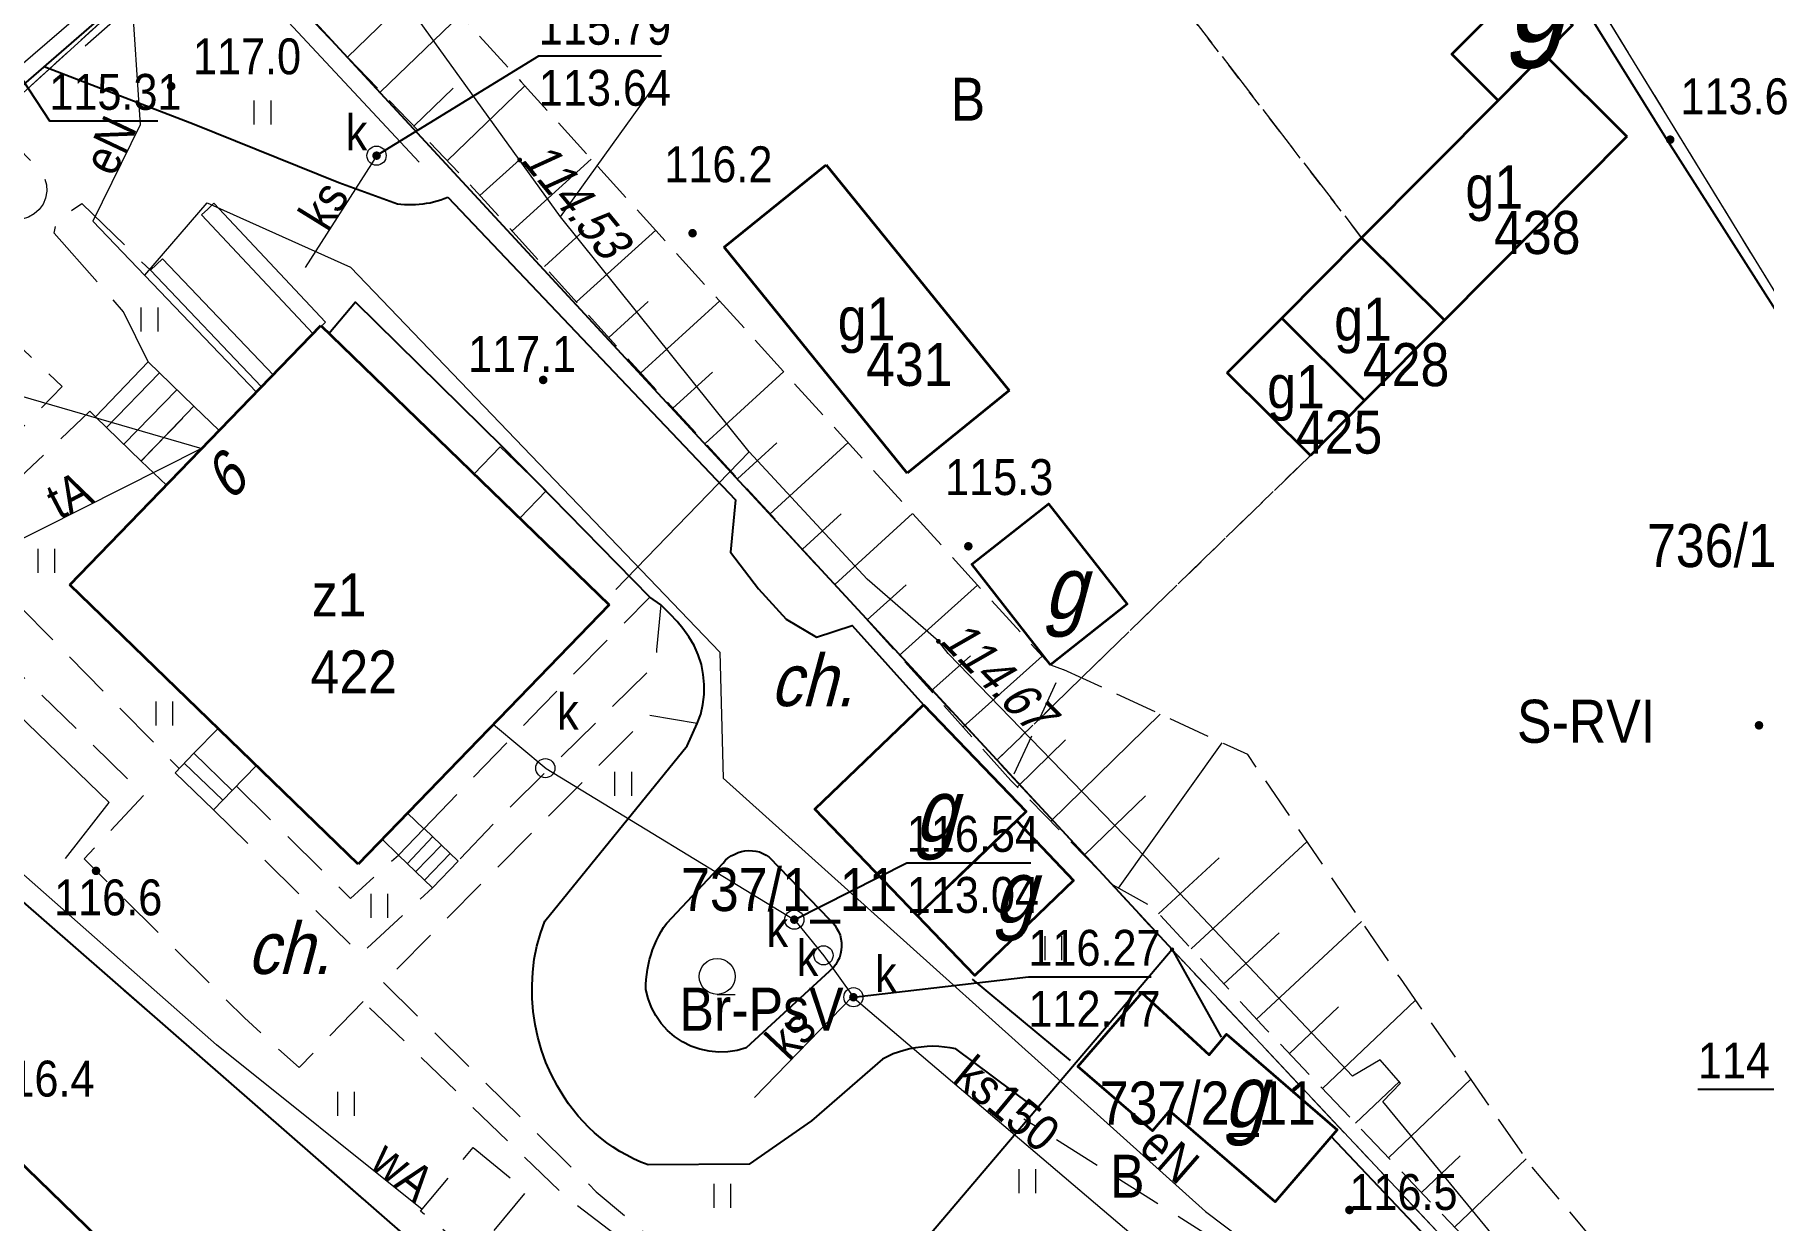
# Model space of a CAD drawing. Extents: x 6512885 to 6513481, y 5959590 to 5960000.
# Drawn here: x 6513241.2 to 6513313.4, y 5959909.9 to 5959959.5 of the extents above; entities that cross this region are included whole.
import ezdxf
from ezdxf.enums import TextEntityAlignment as Align

# ---------------------------------------------------------------- set-up
doc = ezdxf.new("R2010")
doc.units = 0
doc.header["$MEASUREMENT"] = 0
for name, pattern in [('2.0_1.0', [3, 2, -1]), ('217-1000', [2.8, 2.1, -0.7]), ('218-1000', [1.4, 0.7, -0.7]), ('219-1000', [0]), ('823-1000', [2.45, 1.75, -0.7]), ('mz3.0_1.0', [4, 3, -1])]:
    doc.linetypes.add(name, pattern=pattern)
doc.layers.get('0').update_dxf_attribs({"color": 2, "linetype": 'CONTINUOUS', "lineweight": 5})
for name, color, linetype in [('203-Punkt załamania granicy działki nie stabilizowany', 7, 'CONTINUOUS'), ('210-Oznaczenie użytku', 7, 'CONTINUOUS'), ('211-Nr działki', 7, 'CONTINUOUS'), ('217-Granica konturu klasyfikcyjnego', 7, 'CONTINUOUS'), ('218-Granica użytku', 7, 'CONTINUOUS'), ('219-Linia granicy', 7, 'CONTINUOUS'), ('238-Punkt adresowy budynku', 7, 'CONTINUOUS'), ('312-Budynek (powierzchnia)', 7, 'CONTINUOUS'), ('312-Numer ewidencyjny budynku', 7, 'CONTINUOUS'), ('312-Numer ewidencyjny budynku-Atr124', 7, 'CONTINUOUS'), ('352-schody (powierzchnia)', 7, 'CONTINUOUS'), ('356-Świetlik', 7, 'CONTINUOUS'), ('432-Jezdnia', 7, 'CONTINUOUS'), ('450-Ściana oporowa symb. krawędź', 7, 'CONTINUOUS'), ('624-Punkt rzędnej przewodu-SCPOD', 7, 'CONTINUOUS'), ('624-Punkt rzędnej przewodu-SCPOD-Atr2', 7, 'CONTINUOUS'), ('820-Skarpa nieumocniona', 7, 'CONTINUOUS'), ('823-Szczyt skarpy nieumocninej', 7, 'CONTINUOUS'), ('824-Podnóże skarpy nieumocninej', 7, 'CONTINUOUS'), ('903-Żywopłot', 7, 'CONTINUOUS'), ('940-Trawnik symb. poj.', 7, 'CONTINUOUS'), ('941-Zakrzewienie symb. poj.', 7, 'CONTINUOUS'), ('996-Tekst dodatkowy mały', 7, 'CONTINUOUS'), ('chodnik (powierzchnia)', 7, 'CONTINUOUS'), ('jezdnia (powierzchnia)', 7, 'CONTINUOUS'), ('krawężnik (linia)', 7, 'CONTINUOUS'), ('ogrodzenie trwałe (linia)', 7, 'CONTINUOUS'), ('przewód ciepłowniczy (linia)', 7, 'CONTINUOUS'), ('przewód elektroenergetyczny (linia)', 7, 'CONTINUOUS'), ('przewód elektroenergetyczny (linia)-Atr1', 7, 'CONTINUOUS'), ('przewód kanalizacyjny (linia)', 7, 'CONTINUOUS'), ('przewód kanalizacyjny (linia)-Atr1', 7, 'CONTINUOUS'), ('przewód telekomunikacyjny (linia)', 7, 'CONTINUOUS'), ('przewód telekomunikacyjny (linia)-Atr1', 7, 'CONTINUOUS'), ('przewód wodociągowy (linia)', 7, 'CONTINUOUS'), ('przewód wodociągowy (linia)-Atr1', 7, 'CONTINUOUS'), ('punkt o określonej wysokości (sieć kanalizacyjna)', 7, 'CONTINUOUS'), ('punkt o określonej wysokości (sieć kanalizacyjna)-Atr2', 7, 'CONTINUOUS'), ('punkt o określonej wysokości (sieć kanalizacyjna)-Atr3', 7, 'CONTINUOUS'), ('punkt wysokościowy naturalny', 7, 'CONTINUOUS'), ('punkt wysokościowy naturalny-Atr2', 7, 'CONTINUOUS'), ('właz okrągły - siec kanalizacyjna (punkt)', 7, 'CONTINUOUS'), ('właz okrągły - siec kanalizacyjna (punkt)-Atr17', 7, 'CONTINUOUS')]:
    doc.layers.add(name, color=color, linetype=linetype)
doc.styles.get("Standard").update_dxf_attribs({"font": 'txt', "width": 0.75})
doc.linetypes.add('450-1000k', pattern='A,3.5,0,[7,ksztalty.shx,S=1,R=0,X=0,Y=0],3.5', length=7)
doc.linetypes.add('902-1000', pattern='A,5,0,[1,ksztalty.shx,S=1,R=0,X=0,Y=0],5', length=10)
doc.linetypes.add('903-1000', pattern='A,0,-0.001,0,[6,ksztalty.shx,S=1,R=0,X=0,Y=0],-4.5', length=4.501)

# ---------------------------------------------------------------- blocks, each defined once
blk = doc.blocks.new('940P')
at = {"color": 0, "linetype": 'Continuous', "lineweight": 0}
for p, q in [((-0.35, -0.5), (-0.35, 0.5)), ((0.35, -0.5), (0.35, 0.5))]:
    blk.add_line(p, q, dxfattribs=at)
blk = doc.blocks.new('PW01')
at = {"linetype": 'Continuous', "lineweight": 13}
h = blk.add_hatch(color=0, dxfattribs=at)
edge = h.paths.add_edge_path()
edge.add_arc((0, 0), 0.18, 0, 360)
blk = doc.blocks.new('US22')
at = {"color": 0, "linetype": 'Continuous', "lineweight": 0}
blk.add_circle((0, 0), 0.4, dxfattribs=at)
blk = doc.blocks.new('621')
at = {"linetype": 'Continuous', "lineweight": 0}
h = blk.add_hatch(color=0, dxfattribs=at)
edge = h.paths.add_edge_path()
edge.add_arc((0, 0), 0.1, 0, 360)
blk = doc.blocks.new('941P')
at = {"color": 0, "linetype": 'Continuous', "lineweight": 0}
blk.add_line((0, -0.75), (0.75, -0.75), dxfattribs=at)
blk.add_circle((0, 0), 0.75, dxfattribs=at)
blk = doc.blocks.new('203')
at = {"linetype": 'Continuous', "lineweight": 0}
h = blk.add_hatch(color=0, dxfattribs=at)
edge = h.paths.add_edge_path()
edge.add_arc((0, 0), 0.09, 0, 360)

msp = doc.modelspace()

# ---------------------------------------------------------------- linework, layer by layer
at = {"layer": '217-Granica konturu klasyfikcyjnego', "color": 3, "linetype": '217-1000', "lineweight": 13, "flags": 128}
for points in [[(6513323.86, 5959932.47), (6513302.027, 5959968.09)], [(6513248.81, 5959964.43), (6513221.73, 5959939.82)], [(6513281.38, 5959929.17), (6513248.81, 5959964.43)], [(6513289.08, 5959960.79), (6513296.62, 5959951)], [(6513296.62, 5959951), (6513300.08, 5959947.56)], [(6513300.08, 5959947.56), (6513296.74, 5959944.2)], [(6513296.74, 5959944.2), (6513294.48, 5959941.91)], [(6513294.48, 5959941.91), (6513281.38, 5959929.17)], [(6513221.73, 5959939.82), (6513269.23, 5959898.33)], [(6513288.7, 5959921.26), (6513281.38, 5959929.17)], [(6513269.23, 5959898.33), (6513288.7, 5959921.26)], [(6513288.7, 5959921.26), (6513310.86, 5959897.69)]]:
    msp.add_lwpolyline(points, dxfattribs=at)
at = {"layer": '218-Granica użytku', "color": 3, "linetype": '218-1000', "lineweight": 13, "flags": 128}
for points in [[(6513323.86, 5959932.47), (6513302.027, 5959968.09)], [(6513248.81, 5959964.43), (6513221.73, 5959939.82)], [(6513281.38, 5959929.17), (6513248.81, 5959964.43)], [(6513296.62, 5959951), (6513289.08, 5959960.79)], [(6513300.08, 5959947.56), (6513296.62, 5959951)], [(6513296.74, 5959944.2), (6513300.08, 5959947.56)], [(6513294.48, 5959941.91), (6513296.74, 5959944.2)], [(6513281.38, 5959929.17), (6513294.48, 5959941.91)], [(6513269.23, 5959898.33), (6513221.73, 5959939.82)], [(6513288.7, 5959921.26), (6513281.38, 5959929.17)], [(6513269.23, 5959898.33), (6513288.7, 5959921.26)], [(6513288.7, 5959921.26), (6513310.86, 5959897.69)]]:
    msp.add_lwpolyline(points, dxfattribs=at)
at = {"layer": '219-Linia granicy', "color": 7, "linetype": '219-1000', "lineweight": 13, "flags": 128}
for points in [[(6513323.86, 5959932.47), (6513302.027, 5959968.09)], [(6513221.73, 5959939.82), (6513248.81, 5959964.43)], [(6513248.81, 5959964.43), (6513288.7, 5959921.26)], [(6513269.23, 5959898.33), (6513221.73, 5959939.82)], [(6513269.23, 5959898.33), (6513288.7, 5959921.26)], [(6513310.86, 5959897.69), (6513288.7, 5959921.26)]]:
    msp.add_lwpolyline(points, dxfattribs=at)
at = {"layer": '312-Budynek (powierzchnia)', "color": 7, "linetype": 'Continuous', "lineweight": 35, "flags": 128}
for points in [[(6513302.33, 5959956.74), (6513300.39, 5959958.67), (6513303.49, 5959961.81), (6513305.43, 5959959.88)], [(6513283.62, 5959933.16), (6513280.33, 5959937.36), (6513283.54, 5959939.88), (6513286.83, 5959935.69)], [(6513278.32, 5959931.49), (6513282.61, 5959927.03), (6513278.07, 5959922.67), (6513273.78, 5959927.13)], [(6513278.07, 5959922.67), (6513282.21, 5959926.64), (6513284.59, 5959924.15), (6513280.46, 5959920.18)], [(6513287.44, 5959919.45), (6513290.25, 5959916.87), (6513290.97, 5959917.73), (6513295.6, 5959913.73), (6513293.01, 5959910.72), (6513288.59, 5959914.52), (6513287.88, 5959913.69), (6513284.77, 5959916.38)]]:
    msp.add_lwpolyline(points, close=True, dxfattribs=at)
for points in [[(6513302.33, 5959956.74), (6513304.24, 5959958.67)], [(6513304.24, 5959958.67), (6513307.7, 5959955.23)], [(6513296.62, 5959951), (6513302.33, 5959956.74)], [(6513307.7, 5959955.23), (6513300.08, 5959947.56)], [(6513269.99, 5959950.61), (6513274.25, 5959954.05)], [(6513274.25, 5959954.05), (6513281.89, 5959944.62)], [(6513293.28, 5959947.64), (6513296.62, 5959951)], [(6513296.62, 5959951), (6513300.08, 5959947.56)], [(6513300.08, 5959947.56), (6513296.62, 5959951)], [(6513277.63, 5959941.17), (6513269.99, 5959950.61)], [(6513242.66, 5959936.5), (6513253.14, 5959947.33)], [(6513253.14, 5959947.33), (6513265.18, 5959935.66)], [(6513291.01, 5959945.35), (6513293.28, 5959947.64)], [(6513293.28, 5959947.64), (6513296.74, 5959944.2)], [(6513296.74, 5959944.2), (6513293.28, 5959947.64)], [(6513300.08, 5959947.56), (6513296.74, 5959944.2)], [(6513294.48, 5959941.91), (6513291.01, 5959945.35)], [(6513281.89, 5959944.62), (6513277.63, 5959941.17)], [(6513296.74, 5959944.2), (6513294.48, 5959941.91)], [(6513254.7, 5959924.83), (6513242.66, 5959936.5)], [(6513265.18, 5959935.66), (6513254.7, 5959924.83)], [(6513238.37, 5959914.52), (6513245.82, 5959907.3)]]:
    msp.add_lwpolyline(points, dxfattribs=at)
at = {"layer": '352-schody (powierzchnia)', "color": 7, "linetype": 'Continuous', "lineweight": 18}
for p, q in [((6513245.93, 5959945.81), (6513243.73, 5959943.52)), ((6513247.84, 5959943.96), (6513245.93, 5959945.81)), ((6513246.4, 5959945.35), (6513244.19, 5959943.07)), ((6513247.12, 5959944.65), (6513244.91, 5959942.37)), ((6513243.73, 5959943.52), (6513245.64, 5959941.67)), ((6513245.64, 5959941.67), (6513247.84, 5959943.96)), ((6513247.84, 5959943.96), (6513245.64, 5959941.67)), ((6513248.89, 5959942.95), (6513247.84, 5959943.96)), ((6513247.37, 5959943.46), (6513245.63, 5959941.68)), ((6513246.69, 5959940.66), (6513248.89, 5959942.95)), ((6513245.64, 5959941.67), (6513246.69, 5959940.66)), ((6513248.85, 5959930.5), (6513247.83, 5959929.46)), ((6513250.45, 5959928.95), (6513248.85, 5959930.5)), ((6513247.83, 5959929.46), (6513247.05, 5959928.65)), ((6513247.43, 5959929.05), (6513249.05, 5959927.5)), ((6513249.44, 5959927.91), (6513247.83, 5959929.46)), ((6513247.83, 5959929.46), (6513249.44, 5959927.91)), ((6513247.05, 5959928.65), (6513248.66, 5959927.1)), ((6513249.44, 5959927.91), (6513250.45, 5959928.95)), ((6513248.66, 5959927.1), (6513249.44, 5959927.91)), ((6513255.7, 5959925.87), (6513256.76, 5959926.96)), ((6513256.76, 5959926.96), (6513257.44, 5959926.3)), ((6513256.38, 5959925.21), (6513257.46, 5959926.32)), ((6513257.44, 5959926.3), (6513256.38, 5959925.21)), ((6513257.46, 5959926.32), (6513256.39, 5959925.21)), ((6513257.46, 5959926.32), (6513258.88, 5959924.95)), ((6513256.38, 5959925.21), (6513255.7, 5959925.87)), ((6513257.82, 5959925.98), (6513256.75, 5959924.85)), ((6513258.18, 5959925.63), (6513257.1, 5959924.51)), ((6513257.8, 5959923.84), (6513256.38, 5959925.21)), ((6513258.54, 5959925.28), (6513257.47, 5959924.16)), ((6513258.88, 5959924.95), (6513257.8, 5959923.84))]:
    msp.add_line(p, q, dxfattribs=at)
at = {"layer": '356-Świetlik', "color": 7, "linetype": 'Continuous', "lineweight": 13, "flags": 128}
msp.add_lwpolyline([(6513259.54, 5959941.13), (6513260.63, 5959942.26), (6513262.55, 5959940.42), (6513261.45, 5959939.28)], close=True, dxfattribs=at)
at = {"layer": '450-Ściana oporowa symb. krawędź', "color": 0, "linetype": '450-1000k', "lineweight": 13}
for p, q in [((6513248.16, 5959951.96), (6513248.415, 5959952.199)), ((6513252.82, 5959946.99), (6513248.16, 5959951.96)), ((6513246.02, 5959949.64), (6513246.273, 5959949.881)), ((6513250.66, 5959944.77), (6513246.02, 5959949.64)), ((6513252.82, 5959946.99), (6513253.075, 5959947.229)), ((6513250.66, 5959944.77), (6513250.913, 5959945.011))]:
    msp.add_line(p, q, dxfattribs=at)
at = {"layer": '450-Ściana oporowa symb. krawędź', "color": 0, "lineweight": 13}
for p, q in [((6513248.67, 5959952.439), (6513248.415, 5959952.199)), ((6513253.33, 5959947.469), (6513248.67, 5959952.439)), ((6513246.527, 5959950.123), (6513246.273, 5959949.881)), ((6513251.167, 5959945.253), (6513246.527, 5959950.123)), ((6513253.33, 5959947.469), (6513253.075, 5959947.229)), ((6513251.167, 5959945.253), (6513250.913, 5959945.011))]:
    msp.add_line(p, q, dxfattribs=at)
at = {"layer": '820-Skarpa nieumocniona', "color": 7, "linetype": 'Continuous', "lineweight": 13}
for p, q in [((6513254.26, 5959958.54), (6513255.94, 5959960.17)), ((6513255.64, 5959957.1), (6513258.97, 5959960.31)), ((6513257.03, 5959955.66), (6513258.67, 5959957.25)), ((6513258.42, 5959954.22), (6513261.67, 5959957.35)), ((6513259.79, 5959952.77), (6513261.44, 5959954.26)), ((6513261.13, 5959951.29), (6513264.44, 5959954.29)), ((6513262.48, 5959949.8), (6513264.13, 5959951.3)), ((6513263.82, 5959948.32), (6513267.13, 5959951.32)), ((6513265.17, 5959946.84), (6513266.82, 5959948.34)), ((6513266.51, 5959945.36), (6513269.81, 5959948.36)), ((6513267.85, 5959943.88), (6513269.5, 5959945.39)), ((6513269.2, 5959942.4), (6513272.48, 5959945.41)), ((6513270.55, 5959940.93), (6513272.19, 5959942.43)), ((6513271.9, 5959939.45), (6513275.17, 5959942.45)), ((6513273.26, 5959937.99), (6513274.88, 5959939.47)), ((6513274.61, 5959936.51), (6513277.86, 5959939.48)), ((6513275.96, 5959935.04), (6513277.6, 5959936.5)), ((6513277.3, 5959933.55), (6513280.58, 5959936.49)), ((6513278.63, 5959932.06), (6513280.28, 5959933.54)), ((6513279.97, 5959930.57), (6513283.27, 5959933.52)), ((6513283.64, 5959926.63), (6513288.21, 5959931.1)), ((6513282.24, 5959928.06), (6513284.25, 5959930.02)), ((6513286.47, 5959923.82), (6513290.8, 5959929.9)), ((6513285.03, 5959925.2), (6513287.59, 5959927.69)), ((6513289.5, 5959921.29), (6513294.34, 5959925.78)), ((6513288.14, 5959922.76), (6513290.67, 5959925.1)), ((6513290.87, 5959919.83), (6513293.17, 5959921.96)), ((6513292.23, 5959918.36), (6513296.62, 5959922.44)), ((6513294.98, 5959915.46), (6513298.87, 5959919.15)), ((6513293.6, 5959916.91), (6513295.66, 5959918.87)), ((6513296.36, 5959914.01), (6513298.2, 5959915.75)), ((6513297.74, 5959912.56), (6513301.18, 5959915.84)), ((6513299.12, 5959911.11), (6513300.74, 5959912.65)), ((6513300.5, 5959909.66), (6513303.49, 5959912.52))]:
    msp.add_line(p, q, dxfattribs=at)
at = {"layer": '823-Szczyt skarpy nieumocninej', "color": 7, "linetype": '823-1000', "lineweight": 13, "flags": 128}
for points in [[(6513281.97, 5959928.33), (6513275.82, 5959935.2), (6513267.41, 5959944.36), (6513259.2, 5959953.41), (6513249.02, 5959963.98)], [(6513301.19, 5959908.94), (6513292.65, 5959917.91), (6513287.89, 5959923.03), (6513286.24, 5959923.95), (6513281.97, 5959928.33)]]:
    msp.add_lwpolyline(points, dxfattribs=at)
at = {"layer": '824-Podnóże skarpy nieumocninej', "color": 7, "linetype": '823-1000', "lineweight": 13, "flags": 128}
for points in [[(6513249.06, 5959963.94), (6513256.83, 5959962.66), (6513261.51, 5959957.52), (6513272.86, 5959944.98), (6513283.43, 5959933.35), (6513283.62, 5959933.16), (6513284.15, 5959932.96)], [(6513306.45, 5959908.96), (6513303.73, 5959912.19), (6513298.24, 5959920.06), (6513291.86, 5959929.41), (6513284.11, 5959932.98), (6513281.97, 5959928.33)]]:
    msp.add_lwpolyline(points, dxfattribs=at)
at = {"layer": '903-Żywopłot', "color": 7, "linetype": '903-1000', "lineweight": 13, "flags": 128}
for points in [[(6513257.25, 5959954.16), (6513248.47, 5959963.57), (6513243.29, 5959959)], [(6513242.47, 5959925.06), (6513244.3, 5959927.4), (6513240.46, 5959931.12), (6513226.68, 5959944.8)]]:
    msp.add_lwpolyline(points, dxfattribs=at)
at = {"layer": 'chodnik (powierzchnia)', "color": 7, "linetype": '2.0_1.0', "lineweight": 18, "flags": 128}
for points in [[(6513228.73, 5959947.24), (6513236.96, 5959939.21), (6513242.33, 5959944.78), (6513234.59, 5959952.18)], [(6513254.91, 5959919.09), (6513252.23, 5959916.33), (6513249.95, 5959918.41), (6513243.25, 5959925.05), (6513245.76, 5959927.72), (6513232.92, 5959940.26), (6513227.11, 5959945.69)], [(6513243.73, 5959943.52), (6513243.49, 5959943.75), (6513237.83, 5959938.39), (6513247.22, 5959928.83)], [(6513257.44, 5959926.3), (6513262.37, 5959931.42), (6513266.88, 5959935.99)], [(6513267.34, 5959935.66), (6513267.17, 5959933.79), (6513267.11, 5959933.17), (6513260.7, 5959926.87), (6513258.87, 5959924.96)], [(6513268.86, 5959930.7), (6513266.84, 5959931.05), (6513262.21, 5959926.39), (6513255.76, 5959919.88)], [(6513249.62, 5959928.09), (6513254.38, 5959923.4), (6513256.38, 5959925.21)], [(6513248.66, 5959927.1), (6513254.8, 5959921.06), (6513257.8, 5959923.84)], [(6513255.76, 5959919.88), (6513264.65, 5959911.14), (6513266.8, 5959909.32)], [(6513265.45, 5959909.34), (6513263.4, 5959910.9), (6513254.91, 5959919.09)], [(6513290.64, 5959909.04), (6513282.51, 5959914.18)]]:
    msp.add_lwpolyline(points, dxfattribs=at)
msp.add_lwpolyline([(6513259.51, 5959912.99), (6513261.73, 5959911.16), (6513259.52, 5959908.5), (6513257.31, 5959910.33)], close=True, dxfattribs=at)
at = {"layer": 'jezdnia (powierzchnia)', "color": 7, "linetype": 'mz3.0_1.0', "lineweight": 18, "flags": 128}
for points in [[(6513240.04, 5959956.83), (6513240.02, 5959955.25), (6513241.5, 5959953.72), (6513241.61, 5959953.48), (6513241.68, 5959953.21), (6513241.7, 5959952.94), (6513241.64, 5959952.66), (6513241.54, 5959952.41), (6513241.38, 5959952.18), (6513241.17, 5959952), (6513240.93, 5959951.86), (6513240.67, 5959951.78), (6513240.4, 5959951.76), (6513240.13, 5959951.78), (6513239.87, 5959951.87), (6513239.63, 5959952.02), (6513237.23, 5959954.36)], [(6513245.93, 5959945.81), (6513244.9, 5959947.91), (6513242, 5959951.19), (6513242.11, 5959951.71), (6513243.16, 5959952.43), (6513246.02, 5959949.64)]]:
    msp.add_lwpolyline(points, dxfattribs=at)
at = {"layer": 'krawężnik (linia)', "color": 7, "linetype": 'Continuous', "lineweight": 25, "flags": 128}
for points in [[(6513241.58, 5959958.15), (6513247.85, 5959955.75), (6513253.9, 5959953.31), (6513256.34, 5959952.42), (6513256.49, 5959952.4), (6513256.64, 5959952.39), (6513256.8, 5959952.39), (6513256.95, 5959952.39), (6513257.1, 5959952.39), (6513257.25, 5959952.4), (6513257.41, 5959952.42), (6513257.56, 5959952.44), (6513257.71, 5959952.46), (6513257.85, 5959952.5), (6513258, 5959952.54), (6513258.15, 5959952.59), (6513258.3, 5959952.64), (6513258.44, 5959952.69)], [(6513258.44, 5959952.69), (6513270.46, 5959940.05), (6513270.26, 5959937.86), (6513271.43, 5959936.33), (6513272.58, 5959935.07), (6513273.85, 5959934.32), (6513275.34, 5959934.8), (6513278.32, 5959931.49)], [(6513266.88, 5959935.99), (6513260.75, 5959942.25), (6513254.59, 5959948.31), (6513253.48, 5959946.99)], [(6513282.79, 5959914.79), (6513279.67, 5959917.11), (6513279.43, 5959917.16), (6513279.19, 5959917.19), (6513278.96, 5959917.21), (6513278.71, 5959917.22), (6513278.47, 5959917.21), (6513278.22, 5959917.19), (6513277.98, 5959917.16), (6513277.74, 5959917.11), (6513277.5, 5959917.05), (6513277.27, 5959916.98), (6513277.05, 5959916.9), (6513276.83, 5959916.79), (6513276.61, 5959916.68), (6513273.64, 5959914.11), (6513271.04, 5959912.3), (6513266.81, 5959912.27), (6513266.51, 5959912.38), (6513266.21, 5959912.52), (6513265.92, 5959912.67), (6513265.63, 5959912.83), (6513265.35, 5959913), (6513265.09, 5959913.18), (6513264.83, 5959913.39), (6513264.58, 5959913.6), (6513264.34, 5959913.83), (6513264.11, 5959914.06), (6513263.89, 5959914.3), (6513263.69, 5959914.55), (6513263.49, 5959914.82), (6513263.31, 5959915.09), (6513263.03, 5959915.55), (6513262.77, 5959916.05), (6513262.54, 5959916.55), (6513262.36, 5959917.06), (6513262.21, 5959917.6), (6513262.09, 5959918.13), (6513262.01, 5959918.67), (6513261.97, 5959919.22), (6513261.97, 5959919.77), (6513262, 5959920.32), (6513262.06, 5959920.86), (6513262.17, 5959921.41), (6513262.32, 5959921.93), (6513262.5, 5959922.45), (6513268.45, 5959929.77), (6513268.86, 5959930.7), (6513269.01, 5959931.09), (6513269.1, 5959931.5), (6513269.15, 5959931.92), (6513269.15, 5959932.34), (6513269.12, 5959932.76), (6513269.04, 5959933.17), (6513268.9, 5959933.58), (6513268.74, 5959933.97), (6513268.52, 5959934.33), (6513268.27, 5959934.67), (6513268.03, 5959934.97), (6513267.73, 5959935.27), (6513267.34, 5959935.66)], [(6513267.34, 5959935.66), (6513266.88, 5959935.99)], [(6513284.46, 5959916.62), (6513280.36, 5959920.03)]]:
    msp.add_lwpolyline(points, dxfattribs=at)
msp.add_lwpolyline([(6513271.87, 5959925.12), (6513274.39, 5959922.52), (6513274.51, 5959922.41), (6513274.61, 5959922.28), (6513274.69, 5959922.15), (6513274.77, 5959922.01), (6513274.83, 5959921.86), (6513274.87, 5959921.71), (6513274.89, 5959921.55), (6513274.89, 5959921.39), (6513274.88, 5959921.23), (6513274.85, 5959921.08), (6513274.81, 5959920.92), (6513274.73, 5959920.78), (6513274.65, 5959920.64), (6513274.56, 5959920.51), (6513270.91, 5959917.16), (6513270.53, 5959917.05), (6513270.15, 5959916.99), (6513269.75, 5959916.98), (6513269.36, 5959917.02), (6513268.97, 5959917.1), (6513268.6, 5959917.23), (6513268.25, 5959917.4), (6513267.92, 5959917.63), (6513267.62, 5959917.88), (6513267.36, 5959918.17), (6513267.13, 5959918.5), (6513266.95, 5959918.84), (6513266.81, 5959919.21), (6513266.72, 5959919.59), (6513266.72, 5959919.8), (6513266.73, 5959920.01), (6513266.76, 5959920.22), (6513266.79, 5959920.43), (6513266.83, 5959920.64), (6513266.87, 5959920.85), (6513266.94, 5959921.05), (6513267, 5959921.25), (6513267.08, 5959921.45), (6513267.16, 5959921.64), (6513267.26, 5959921.83), (6513267.36, 5959922.01), (6513267.46, 5959922.19), (6513267.59, 5959922.37), (6513269.95, 5959924.87), (6513270.05, 5959924.99), (6513270.16, 5959925.09), (6513270.28, 5959925.18), (6513270.43, 5959925.25), (6513270.57, 5959925.32), (6513270.71, 5959925.36), (6513270.86, 5959925.39), (6513271.02, 5959925.4), (6513271.17, 5959925.39), (6513271.32, 5959925.37), (6513271.47, 5959925.34), (6513271.61, 5959925.28), (6513271.75, 5959925.2)], close=True, dxfattribs=at)
at = {"layer": 'ogrodzenie trwałe (linia)', "color": 7, "linetype": '902-1000', "lineweight": 25, "flags": 128}
for points in [[(6513301.298, 5959968.09), (6513309.31, 5959955.19), (6513323.67, 5959932.67)], [(6513248.81, 5959964.43), (6513221.16, 5959940.44), (6513221.73, 5959939.82), (6513269.23, 5959898.33)], [(6513248.81, 5959964.43), (6513288.7, 5959921.26), (6513290.75, 5959917.6)], [(6513288.7, 5959921.26), (6513269.23, 5959898.33)], [(6513311.25, 5959896.65), (6513295.34, 5959913.46)]]:
    msp.add_lwpolyline(points, dxfattribs=at)
at = {"layer": 'przewód ciepłowniczy (linia)', "color": 212, "linetype": 'Continuous', "lineweight": 18, "flags": 128}
for points in [[(6513263.16, 5959951.88), (6513255.5, 5959962.51)], [(6513263.16, 5959951.88), (6513267.11, 5959957.37)], [(6513271.03, 5959942.06), (6513263.16, 5959951.88)], [(6513271.03, 5959942.06), (6513265.47, 5959936.3)], [(6513275.97, 5959936.74), (6513271.03, 5959942.06)], [(6513278.94, 5959934.14), (6513275.97, 5959936.74)], [(6513279.35, 5959933.63), (6513278.94, 5959934.14)], [(6513287.58, 5959925.13), (6513279.35, 5959933.63)], [(6513296.24, 5959915.97), (6513287.58, 5959925.13)], [(6513297.39, 5959916.66), (6513296.24, 5959915.97)], [(6513298.25, 5959915.68), (6513297.39, 5959916.66)], [(6513297.51, 5959914.91), (6513298.25, 5959915.68)], [(6513304.73, 5959906.13), (6513297.51, 5959914.91)]]:
    msp.add_lwpolyline(points, dxfattribs=at)
at = {"layer": 'przewód elektroenergetyczny (linia)', "color": 1, "linetype": 'Continuous', "lineweight": 18, "flags": 128}
for points in [[(6513252.373, 5959968.09), (6513245.22, 5959961.38), (6513245.6, 5959955.72), (6513243.62, 5959951.7), (6513250.45, 5959944.55)], [(6513245.79, 5959949.44), (6513248.39, 5959952.46), (6513254.38, 5959949.77), (6513269.81, 5959933.69), (6513269.95, 5959928.42), (6513290.1, 5959910.32), (6513299.39, 5959903.31), (6513298.01, 5959901.78)]]:
    msp.add_lwpolyline(points, dxfattribs=at)
at = {"layer": 'przewód kanalizacyjny (linia)', "color": 34, "linetype": 'Continuous', "lineweight": 18, "flags": 128}
for points in [[(6513255.48, 5959954.44), (6513252.49, 5959949.76)], [(6513260.35, 5959930.66), (6513262.55, 5959928.82), (6513272.93, 5959922.5), (6513274.16, 5959921), (6513275.42, 5959919.23), (6513289.24, 5959907.47), (6513284.5, 5959906.52)], [(6513275.36, 5959919.31), (6513271.26, 5959915.08)]]:
    msp.add_lwpolyline(points, dxfattribs=at)
at = {"layer": 'przewód telekomunikacyjny (linia)', "color": 30, "linetype": 'Continuous', "lineweight": 18, "flags": 128}
for points in [[(6513245.9, 5959962.77), (6513232.61, 5959951.33), (6513223.95, 5959943.67), (6513220.98, 5959941.36), (6513216.23, 5959938.53), (6513189.77, 5959908.08)], [(6513221.38, 5959943.74), (6513224.2, 5959943.7), (6513228.89, 5959947.8), (6513248.17, 5959942.2)], [(6513248.16, 5959942.2), (6513239.84, 5959938), (6513228.89, 5959947.8)]]:
    msp.add_lwpolyline(points, dxfattribs=at)
at = {"layer": 'przewód wodociągowy (linia)', "color": 5, "linetype": 'Continuous', "lineweight": 18, "flags": 128}
msp.add_lwpolyline([(6513257.37, 5959910.4), (6513248.79, 5959917.28), (6513240.37, 5959924.7), (6513231.66, 5959932.45), (6513223.26, 5959940.11), (6513216.31, 5959946.69)], dxfattribs=at)
at = {"layer": 'punkt o określonej wysokości (sieć kanalizacyjna)-Atr2', "color": 7, "flags": 128}
for points in [[(6513239.51, 5959959.37), (6513241.8, 5959955.88), (6513246.338, 5959955.88)], [(6513255.47, 5959954.43), (6513262.25, 5959958.6), (6513267.373, 5959958.6)], [(6513272.92, 5959922.51), (6513277.62, 5959924.88), (6513282.796, 5959924.88)], [(6513275.39, 5959919.27), (6513282.7, 5959920.12), (6513287.833, 5959920.12)], [(6513327.34, 5959919.27), (6513315.27, 5959915.41), (6513310.668, 5959915.41)]]:
    msp.add_lwpolyline(points, dxfattribs=at)

# ---------------------------------------------------------------- block references
at = {"layer": '203-Punkt załamania granicy działki nie stabilizowany', "color": 7, "linetype": 'Continuous', "lineweight": 13}
msp.add_blockref('203', (6513288.7, 5959921.26), dxfattribs=at)
at = {"layer": '624-Punkt rzędnej przewodu-SCPOD', "color": 6, "linetype": 'Continuous', "lineweight": 13}
for p in [(6513261.45, 5959954.25), (6513278.94, 5959934.14)]:
    msp.add_blockref('621', p, dxfattribs=at)
at = {"layer": '940-Trawnik symb. poj.', "color": 7, "linetype": 'Continuous', "lineweight": 13}
for p in [(6513250.71, 5959956.23), (6513245.99, 5959947.58), (6513241.68, 5959937.5), (6513246.61, 5959931.12), (6513265.78, 5959928.19), (6513255.59, 5959923.09), (6513283.75, 5959921.32), (6513254.2, 5959914.82), (6513282.66, 5959911.59), (6513269.92, 5959910.97)]:
    msp.add_blockref('940P', p, dxfattribs=at)
at = {"layer": '941-Zakrzewienie symb. poj.', "color": 7, "linetype": 'Continuous', "lineweight": 13}
msp.add_blockref('941P', (6513269.7, 5959920.14), dxfattribs=at)
at = {"layer": 'punkt o określonej wysokości (sieć kanalizacyjna)', "color": 34, "linetype": 'Continuous', "lineweight": 13}
for p in [(6513255.47, 5959954.43), (6513272.92, 5959922.51), (6513275.39, 5959919.27)]:
    msp.add_blockref('PW01', p, dxfattribs=at)
at = {"layer": 'punkt wysokościowy naturalny', "color": 7, "linetype": 'Continuous', "lineweight": 13}
for p in [(6513246.89, 5959957.33), (6513309.51, 5959955.1), (6513268.67, 5959951.19), (6513262.43, 5959945.06), (6513280.19, 5959938.11), (6513313.22, 5959930.63), (6513243.75, 5959924.55), (6513296.11, 5959910.38)]:
    msp.add_blockref('PW01', p, dxfattribs=at)
at = {"layer": 'właz okrągły - siec kanalizacyjna (punkt)', "color": 7, "linetype": 'Continuous', "lineweight": 13}
for p in [(6513255.47, 5959954.43), (6513262.52, 5959928.84), (6513272.92, 5959922.51), (6513274.14, 5959921.02), (6513275.39, 5959919.27)]:
    msp.add_blockref('US22', p, dxfattribs=at)

# ---------------------------------------------------------------- texts
at = {"layer": '210-Oznaczenie użytku', "color": 3, "linetype": 'Continuous', "lineweight": 18, "width": 0.9}
for s, p in [('B', (6513279.45, 5959955.89)), ('S-RVI', (6513303.11, 5959929.9)), ('Br-PsV', (6513268.12, 5959917.87)), ('B', (6513286.11, 5959910.89))]:
    msp.add_text(s, height=1.8, dxfattribs=at).set_placement(p)
at = {"layer": '211-Nr działki', "color": 7, "linetype": 'Continuous', "lineweight": 18, "width": 0.9}
for s, p in [('736/1_11', (6513308.54, 5959937.24)), ('737/1_11', (6513268.19, 5959922.87)), ('737/2_11', (6513285.68, 5959913.95))]:
    msp.add_text(s, height=1.8, dxfattribs=at).set_placement(p)
at = {"layer": '238-Punkt adresowy budynku', "color": 7, "linetype": 'Continuous', "lineweight": 18, "oblique": 15, "width": 0.9}
msp.add_text('6', height=1.8, rotation=46.719, dxfattribs=at).set_placement((6513248.48, 5959941.61), align=Align.TOP_CENTER)
at = {"layer": '312-Numer ewidencyjny budynku', "color": 7, "linetype": 'Continuous', "lineweight": 18, "width": 0.9}
for s, p in [('438', (6513302.15, 5959952.12)), ('431', (6513275.92, 5959946.61)), ('428', (6513296.67, 5959946.6)), ('425', (6513293.87, 5959943.78)), ('422', (6513252.71, 5959933.76))]:
    msp.add_text(s, height=1.8, dxfattribs=at).set_placement(p, align=Align.TOP_LEFT)
at = {"layer": '312-Numer ewidencyjny budynku-Atr124', "color": 7, "width": 0.9}
for s, p in [('g1', (6513302.16, 5959953.12)), ('g1', (6513275.94, 5959947.61)), ('g1', (6513296.68, 5959947.6)), ('g1', (6513293.88, 5959944.78)), ('z1', (6513253.91, 5959936.08))]:
    msp.add_text(s, height=1.8, dxfattribs=at).set_placement(p, align=Align.MIDDLE_CENTER)
at = {"layer": '432-Jezdnia', "color": 7, "linetype": 'Continuous', "lineweight": 18, "oblique": 15, "width": 0.9}
for p in [(6513271.91, 5959933.59), (6513250.06, 5959922.4)]:
    msp.add_text('ch.', height=2.16, dxfattribs=at).set_placement(p, align=Align.TOP_LEFT)
at = {"layer": '624-Punkt rzędnej przewodu-SCPOD-Atr2', "color": 6, "oblique": 15, "width": 0.9}
for s, rotation, p in [('114.53', 309.51, (6513261.45, 5959954.25)), ('114.67', 314.82, (6513278.94, 5959934.14))]:
    msp.add_text(s, height=1.5, rotation=rotation, dxfattribs=at).set_placement(p)
at = {"layer": '996-Tekst dodatkowy mały', "color": 7, "linetype": 'Continuous', "lineweight": 18, "oblique": 15, "width": 0.9}
msp.add_text('g', height=3.73, dxfattribs=at).set_placement((6513302.67, 5959959.17))
for p in [(6513283.33, 5959937.67), (6513277.93, 5959928.36), (6513281.22, 5959924.97), (6513290.84, 5959916.42)]:
    msp.add_text('g', height=2.59, dxfattribs=at).set_placement(p, align=Align.TOP_LEFT)
at = {"layer": 'przewód elektroenergetyczny (linia)-Atr1', "color": 1, "width": 0.9}
for rotation, p in [(64.635, (6513244.5, 5959953.5)), (-41.138, (6513287.24, 5959912.89))]:
    msp.add_text('eN', height=1.5, rotation=rotation, dxfattribs=at).set_placement(p)
at = {"layer": 'przewód kanalizacyjny (linia)-Atr1', "color": 34, "width": 0.9}
for s, rotation, p in [('ks', 58.257, (6513253.42, 5959951.2)), ('ks', 46.719, (6513272.69, 5959916.56)), ('ks150', -39.611, (6513279.48, 5959915.78))]:
    msp.add_text(s, height=1.5, rotation=rotation, dxfattribs=at).set_placement(p)
at = {"layer": 'przewód telekomunikacyjny (linia)-Atr1', "color": 30, "width": 0.9}
msp.add_text('tA', height=1.5, rotation=27.555, dxfattribs=at).set_placement((6513242.21, 5959939.2))
at = {"layer": 'przewód wodociągowy (linia)-Atr1', "color": 5, "width": 0.9}
msp.add_text('wA', height=1.5, rotation=-37.944, dxfattribs=at).set_placement((6513255.12, 5959912.2))
at = {"layer": 'punkt o określonej wysokości (sieć kanalizacyjna)-Atr2', "color": 34, "width": 0.9}
for s, p in [('115.79', (6513262.25, 5959958.615)), ('115.31', (6513241.8, 5959955.895)), ('116.54', (6513277.62, 5959924.895)), ('116.27', (6513282.7, 5959920.135)), ('114.31', (6513310.668, 5959915.425))]:
    msp.add_text(s, height=1.5, dxfattribs=at).set_placement(p, align=Align.BOTTOM_LEFT)
at = {"layer": 'punkt o określonej wysokości (sieć kanalizacyjna)-Atr3', "color": 34, "width": 0.9}
for s, p in [('113.64', (6513262.25, 5959956.065)), ('113.04', (6513277.62, 5959922.345)), ('112.77', (6513282.7, 5959917.585))]:
    msp.add_text(s, height=1.5, dxfattribs=at).set_placement(p, align=Align.BOTTOM_LEFT)
at = {"layer": 'punkt wysokościowy naturalny-Atr2', "color": 7, "width": 0.9}
for s, p in [('117.0', (6513247.8, 5959957.83)), ('113.6', (6513309.94, 5959956.16)), ('116.2', (6513267.49, 5959953.32)), ('117.1', (6513259.29, 5959945.39)), ('115.3', (6513279.22, 5959940.25)), ('116.6', (6513242, 5959922.69)), ('116.4', (6513239.17, 5959915.12)), ('116.5', (6513296.11, 5959910.38))]:
    msp.add_text(s, height=1.5, dxfattribs=at).set_placement(p)
at = {"layer": 'właz okrągły - siec kanalizacyjna (punkt)-Atr17', "color": 7, "width": 0.9}
for p in [(6513254.18, 5959954.65), (6513263.01, 5959930.45), (6513271.76, 5959921.37), (6513273.02, 5959920.16), (6513276.29, 5959919.49)]:
    msp.add_text('k', height=1.5, dxfattribs=at).set_placement(p)

doc.saveas('drawing.dxf')
